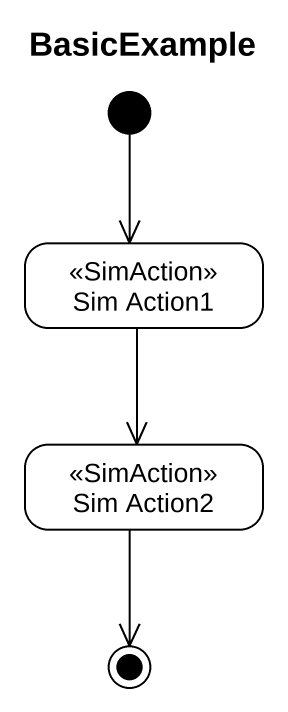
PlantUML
@startuml
title BasicExample
hide empty description
state "Sim Action1" as Sim_Action1 <<SimAction>>
state "Sim Action2" as Sim_Action2 <<SimAction>>
[*] --> Sim_Action1
Sim_Action1 --> Sim_Action2
Sim_Action2 --> [*]
@enduml
